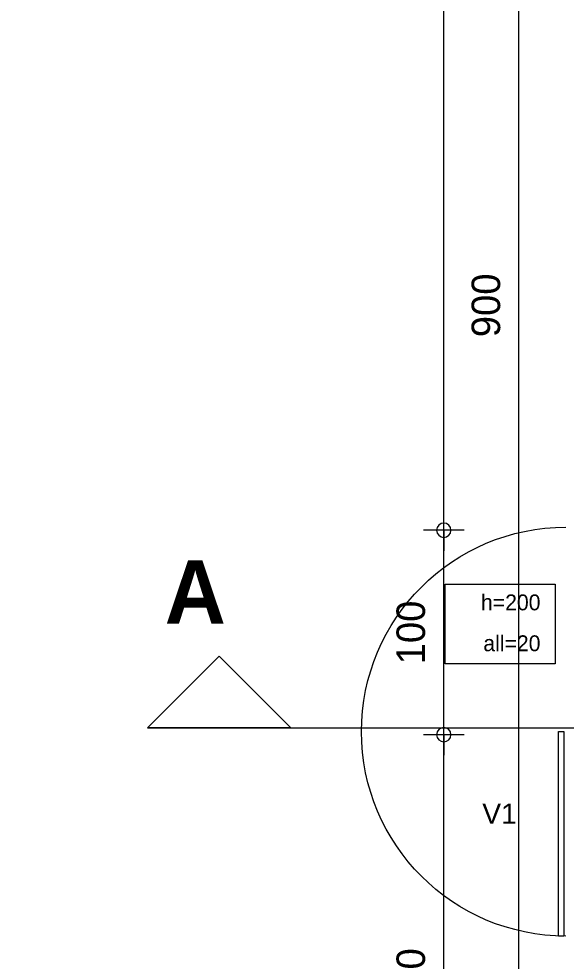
# Model space of a CAD drawing. Header units: metres. Extents: x 1.8 to 61.8, y -53.3 to -11.3.
# Drawn here: x 28.055 to 30.733, y -22.507 to -17.899 of the extents above; entities that cross this region are included whole.
import ezdxf
from ezdxf.enums import TextEntityAlignment as Align
from ezdxf.lldxf.tags import DXFTag

# ---------------------------------------------------------------- set-up
doc = ezdxf.new("R2010")
doc.units = ezdxf.units.M
doc.header["$MEASUREMENT"] = 0
for name, color, linetype in [('Calque commun', 7, 'Continuous'), ('Calque100', 7, 'Continuous'), ('Cotations', 7, 'Continuous'), ('Textes', 7, 'Continuous')]:
    doc.layers.add(name, color=color, linetype=linetype)
doc.styles.add('Arial9', font='arial.ttf', dxfattribs={"height": 0.098961})
doc.styles.add('Century Gothic10', font='GOTHIC.TTF', dxfattribs={"height": 0.077575})
doc.styles.add('Century Gothic15', font='GOTHIC.TTF', dxfattribs={"height": 0.139636})
doc.styles.add('Century Gothic6', font='GOTHICB.TTF', dxfattribs={"height": 0.31023})
tags = doc.linetypes.add('DASHDOT2', pattern=[0.5, 0.25, -0.125, 0, -0.125]).pattern_tags.tags
tags[10:11] = [DXFTag(74, 4), DXFTag(75, 0), DXFTag(340, '0'), DXFTag(46, 1.0), DXFTag(50, 0.0), DXFTag(44, 0.0), DXFTag(45, 0.0)]
tags[8:9] = [DXFTag(74, 4), DXFTag(75, 0), DXFTag(340, '0'), DXFTag(46, 1.0), DXFTag(50, 0.0), DXFTag(44, 0.0), DXFTag(45, 0.0)]
tags[6:7] = [DXFTag(74, 4), DXFTag(75, 0), DXFTag(340, '0'), DXFTag(46, 1.0), DXFTag(50, 0.0), DXFTag(44, 0.0), DXFTag(45, 0.0)]
tags[4:5] = [DXFTag(74, 4), DXFTag(75, 0), DXFTag(340, '0'), DXFTag(46, 1.0), DXFTag(50, 0.0), DXFTag(44, 0.0), DXFTag(45, 0.0)]

# ---------------------------------------------------------------- blocks, each defined once
blk = doc.blocks.new('DimLine52720')
at = {"layer": 'Calque commun', "color": 5, "linetype": 'Continuous', "lineweight": 9}
blk.add_line((30.5017, -23.7998), (30.5017, -14.7998), dxfattribs=at)
at = {"layer": 'Calque commun', "color": 5, "linetype": 'Continuous', "lineweight": 9, "style": 'Century Gothic15'}
blk.add_text('900', height=0.13964, rotation=90, dxfattribs=at).set_placement((30.4517, -19.2998), align=Align.BOTTOM_CENTER)
blk = doc.blocks.new('fleche08')
at = {"layer": 'Calque100', "color": 6, "linetype": 'Continuous', "lineweight": 18}
mesh = blk.add_polyface(dxfattribs=at)
corners = [(-0.35, -0.35), (0, 0), (0.35, -0.35)]
mesh.append_faces([[corners[k] for k in face] for face in [(0, 1, 2)]], dxfattribs={"color": 6})
blk = doc.blocks.new('new293')
at = {"layer": 'Calque commun', "color": 5, "linetype": 'Continuous', "lineweight": 9}
blk.add_arc((0, 0), 0.5, 0, 359.99941, dxfattribs=at)
blk = doc.blocks.new('new294')
at = {"layer": 'Calque commun', "color": 5, "linetype": 'Continuous', "lineweight": 9}
blk.add_arc((0, 0), 0.5, 0, 359.99941, dxfattribs=at)
blk = doc.blocks.new('DimLine59250')
at = {"layer": 'Calque commun', "color": 5, "linetype": 'Continuous', "lineweight": 9}
for p, q in [((30.1341, -21.3998), (30.1341, -21.2998)), ((30.2341, -21.3998), (30.0341, -21.3998)), ((30.1341, -23.7998), (30.1341, -21.3998)), ((30.2341, -23.7998), (30.0341, -23.7998)), ((30.1341, -23.7998), (30.1341, -23.8998))]:
    blk.add_line(p, q, dxfattribs=at)
at = {"layer": 'Calque commun', "color": 5, "linetype": 'Continuous', "lineweight": 9, "xscale": 0.07000000029802322, "yscale": 0.07000000029802322, "zscale": 0.07000000029802322, "rotation": 90}
for name, p in [('new294', (30.1341, -21.3998)), ('new293', (30.1341, -23.7998))]:
    blk.add_blockref(name, p, dxfattribs=at)
at = {"layer": 'Calque commun', "color": 5, "linetype": 'Continuous', "lineweight": 9, "style": 'Century Gothic15'}
blk.add_text('240', height=0.13964, rotation=90, dxfattribs=at).set_placement((30.0841, -22.5998), align=Align.BOTTOM_CENTER)
blk = doc.blocks.new('new295')
at = {"layer": 'Calque commun', "color": 5, "linetype": 'Continuous', "lineweight": 9}
blk.add_arc((0, 0), 0.5, 0, 359.99941, dxfattribs=at)
blk = doc.blocks.new('new296')
at = {"layer": 'Calque commun', "color": 5, "linetype": 'Continuous', "lineweight": 9}
blk.add_arc((0, 0), 0.5, 0, 359.99941, dxfattribs=at)
blk = doc.blocks.new('DimLine59258')
at = {"layer": 'Calque commun', "color": 5, "linetype": 'Continuous', "lineweight": 9}
for p, q in [((30.1341, -20.3998), (30.1341, -20.2998)), ((30.2341, -20.3998), (30.0341, -20.3998)), ((30.1341, -21.3998), (30.1341, -20.3998)), ((30.2341, -21.3998), (30.0341, -21.3998)), ((30.1341, -21.3998), (30.1341, -21.4998))]:
    blk.add_line(p, q, dxfattribs=at)
at = {"layer": 'Calque commun', "color": 5, "linetype": 'Continuous', "lineweight": 9, "xscale": 0.07000000029802322, "yscale": 0.07000000029802322, "zscale": 0.07000000029802322, "rotation": 90}
for name, p in [('new296', (30.1341, -20.3998)), ('new295', (30.1341, -21.3998))]:
    blk.add_blockref(name, p, dxfattribs=at)
at = {"layer": 'Calque commun', "color": 5, "linetype": 'Continuous', "lineweight": 9, "style": 'Century Gothic15'}
blk.add_text('100', height=0.13964, rotation=90, dxfattribs=at).set_placement((30.0841, -20.8998), align=Align.BOTTOM_CENTER)
blk = doc.blocks.new('new297')
at = {"layer": 'Calque commun', "color": 5, "linetype": 'Continuous', "lineweight": 9}
blk.add_arc((0, 0), 0.5, 0, 359.99941, dxfattribs=at)
blk = doc.blocks.new('DimLine59266')
at = {"layer": 'Calque commun', "color": 5, "linetype": 'Continuous', "lineweight": 9}
for p, q in [((30.1341, -20.3998), (30.1341, -14.7998)), ((30.2341, -20.3998), (30.0341, -20.3998)), ((30.1341, -20.3998), (30.1341, -20.4998))]:
    blk.add_line(p, q, dxfattribs=at)
at = {"layer": 'Calque commun', "color": 5, "linetype": 'Continuous', "lineweight": 9, "xscale": 0.07000000029802322, "yscale": 0.07000000029802322, "zscale": 0.07000000029802322, "rotation": 90}
blk.add_blockref('new297', (30.1341, -20.3998), dxfattribs=at)

msp = doc.modelspace()

# ---------------------------------------------------------------- linework, layer by layer
at = {"layer": 'Calque commun', "color": 7, "linetype": 'Continuous', "lineweight": 9, "extrusion": (0, 0, -1)}
msp.add_arc((-30.7314, -21.3848), 1, 270, 90, dxfattribs=at)
at = {"layer": 'Cotations', "color": 1, "linetype": 'DASHDOT2', "lineweight": 18}
msp.add_line((28.685, -21.3661), (51.9625, -21.3661), dxfattribs=at)

# ---------------------------------------------------------------- block references
at = {"layer": 'Calque commun', "color": 5, "linetype": 'Continuous', "lineweight": 9}
for name in ['DimLine59266', 'DimLine52720', 'DimLine59258', 'DimLine59250']:
    msp.add_blockref(name, (0, 0), dxfattribs=at)
at = {"layer": 'Calque commun', "color": 0, "linetype": 'ByBlock', "lineweight": -2}
msp.add_blockref('fleche08', (29.035, -21.0161), dxfattribs=at)

# ---------------------------------------------------------------- texts
at = {"layer": 'Calque commun', "color": 5, "linetype": 'ByBlock', "lineweight": -2, "insert": (30.6073, -20.7138), "char_height": 0.07758, "attachment_point": 3, "line_spacing_factor": 1.546883, "style": 'Century Gothic10'}
msp.add_mtext('h=200\\Pall=20', dxfattribs=at)
at = {"layer": 'Textes', "color": 5, "linetype": 'ByBlock', "lineweight": -2, "style": 'Century Gothic6'}
msp.add_text('A', height=0.3102, dxfattribs=at).set_placement((28.7681, -20.5472), align=Align.TOP_LEFT)
at = {"layer": 'Textes', "color": 5, "linetype": 'ByBlock', "lineweight": -2, "style": 'Arial9'}
msp.add_text('V1', height=0.09896, dxfattribs=at).set_placement((30.3224, -21.8652), align=Align.BOTTOM_LEFT)

# ---------------------------------------------------------------- meshes
at = {"layer": 'Calque commun', "color": 7, "linetype": 'Continuous', "lineweight": 9}
mesh = msp.add_polyface(dxfattribs=at)
corners = [(61.7636, -11.3086), (1.7636, -11.3086), (1.7636, -53.3086), (61.7636, -53.3086)]
mesh.append_faces([[corners[k] for k in face] for face in [(0, 1, 2, 3)]], dxfattribs={"color": 7})
at = {"layer": 'Calque commun', "color": 11, "linetype": 'Continuous', "lineweight": 18}
mesh = msp.add_polyface(dxfattribs=at)
corners = [(30.1415, -20.6629), (30.6799, -20.6629), (30.6799, -21.0536), (30.1415, -21.0536)]
mesh.append_faces([[corners[k] for k in face] for face in [(0, 1, 2, 3)]], dxfattribs={"color": 11})
at = {"layer": 'Calque commun', "color": 7, "linetype": 'Continuous', "lineweight": 9}
mesh = msp.add_polyface(dxfattribs=at)
corners = [(30.7221, -22.3848), (30.696, -22.3848), (30.696, -21.3834), (30.7221, -21.3848)]
mesh.append_faces([[corners[k] for k in face] for face in [(0, 1, 2, 3)]], dxfattribs={"color": 7})

doc.saveas('drawing.dxf')
